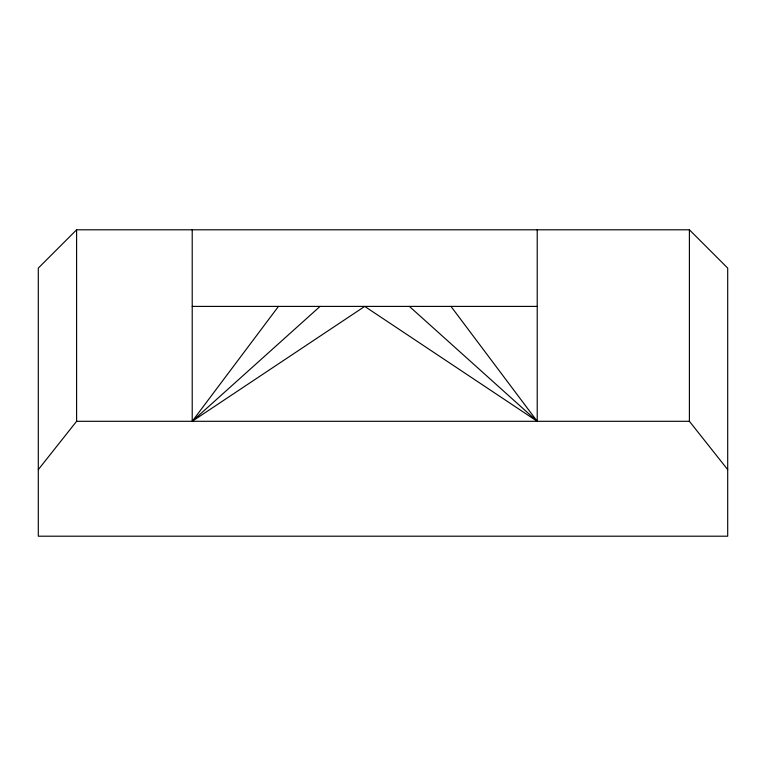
<?xml version="1.0" encoding="UTF-8"?>
<svg xmlns="http://www.w3.org/2000/svg" width="766" height="766" viewBox="0 0 766 766"><rect width="100%" height="100%" fill="white"/><g stroke="black" fill="none" stroke-linecap="round" stroke-linejoin="round"><path stroke-width="1.15" d="M278.47 306.4L192.218 421.3L192.218 229.8M38.3 469.625L76.6 421.3L76.6 229.8L689.4 229.8L727.7 268.1L727.7 536.2L38.3 536.2L38.3 268.1L76.6 229.8M320.073 306.4L192.218 421.3L364.721 306.4L537.225 421.3L537.225 229.8M192.218 306.4L537.225 306.4M76.6 421.3L689.4 421.3L727.7 469.625M409.37 306.4L537.225 421.3L450.973 306.4M689.4 229.8L689.4 421.3"/></g></svg>
